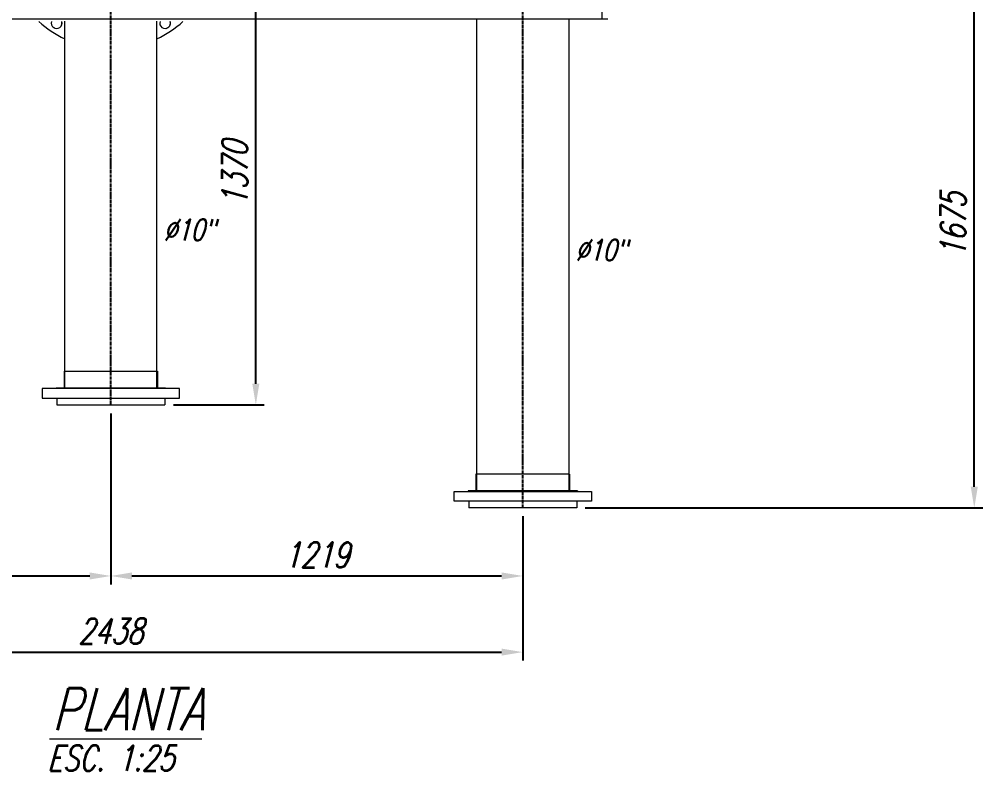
# Model space of a CAD drawing. Header units: inches. Extents: x 52169 to 69006, y 13152 to 42758.
# Drawn here: x 55222 to 58074, y 28608 to 30833 of the extents above; entities that cross this region are included whole.
import ezdxf
from ezdxf.enums import TextEntityAlignment as Align

# ---------------------------------------------------------------- set-up
doc = ezdxf.new("R2010")
doc.units = ezdxf.units.IN
doc.header["$MEASUREMENT"] = 0
doc.linetypes.add('CENTER', pattern=[50.8, 31.75, -6.35, 6.35, -6.35])
doc.layers.add('IA-DIBUJO', color=3, linetype='Continuous')
doc.layers.add('IA-EJES', color=4, linetype='CENTER')
doc.layers.add('IA-DIM', color=7, linetype='Continuous', lineweight=5)
doc.layers.add('IA-TITLE', color=6, linetype='Continuous', lineweight=13)
doc.styles.add('ING-AMB', font='romans.shx', dxfattribs={"width": 0.75, "oblique": 15})
doc.dimstyles.new('ING-AMB 25', dxfattribs={"dimscale": 25, "dimtxt": 3, "dimasz": 2.5, "dimexe": 1, "dimexo": 1, "dimgap": 1, "dimtad": 1, "dimdec": 0, "dimzin": 0, "dimdsep": 46, "dimtxsty": 'ING-AMB', "dimcen": 0.1, "dimclrd": 7, "dimclre": 7, "dimclrt": 2, "dimadec": 0, "dimazin": 0, "dimtfac": 1, "dimtdec": 0, "dimtmove": 0, "dimatfit": 0, "dimfxl": 1.25, "dimtolj": 1, "dimtzin": 0, "dimarcsym": 1})

# ---------------------------------------------------------------- blocks, each defined once
blk = doc.blocks.new('A$Cdccc7b05')
at = {"color": 2, "linetype": 'Continuous', "lineweight": 0, "extrusion": (-2.22045e-16, 1, -2.22045e-16)}
for p, q in [((49.774, 41.275, 8599.754), (49.774, 365.125, 8599.754)), ((49.774, 365.125, 8599.754), (51.298, 365.125, 8599.754)), ((49.774, 41.275, 8599.754), (51.298, 41.275, 8599.754))]:
    blk.add_line(p, q, dxfattribs=at)
at = {"color": 3, "linetype": 'Continuous', "lineweight": 0, "extrusion": (-2.22045e-16, 1, -2.22045e-16)}
for p, q in [((80, 363.2, 8599.754), (100, 363.2, 8599.754)), ((100, 43.2, 8599.754), (100, 363.2, 8599.754)), ((0, 64.7, 8599.754), (0, 341.7, 8599.754)), ((0, 341.7, 8599.754), (49.774, 341.7, 8599.754)), ((0, 64.7, 8599.754), (49.774, 64.7, 8599.754)), ((80, 43.2, 8599.754), (100, 43.2, 8599.754))]:
    blk.add_line(p, q, dxfattribs=at)
at = {"color": 2, "linetype": 'Continuous', "lineweight": 0}
blk.add_polyline3d([(80, 406.4, 8599.754), (51.298, 406.4, 8599.754), (51.298, 0, 8599.754), (80, 0, 8599.754)], close=True, dxfattribs=at)
blk = doc.blocks.new('*D95')
at = {"color": 7, "lineweight": -2, "transparency": 16777216}
for p, q in [((54274.2, 29336.7), (54274.2, 28934.6)), ((56712.6, 29336.7), (56712.6, 28934.6)), ((54336.7, 28959.6), (56650.1, 28959.6))]:
    blk.add_line(p, q, dxfattribs=at)
at = {"color": 7, "transparency": 16777216}
for points in [[(54336.7, 28970), (54336.7, 28949.2), (54274.2, 28959.6)], [(56650.1, 28970), (56650.1, 28949.2), (56712.6, 28959.6)]]:
    blk.add_solid(points, dxfattribs=at)
at = {"layer": 'Defpoints', "color": 0, "transparency": 16777216}
for p in [(54274.2, 29361.7), (56712.6, 29361.7), (56712.6, 28959.6)]:
    blk.add_point(p, dxfattribs=at)
at = {"color": 2, "transparency": 16777216, "insert": (55493.4, 29022.1), "char_height": 75, "attachment_point": 5, "style": 'ING-AMB'}
blk.add_mtext('\\A1;2438', dxfattribs=at)
blk = doc.blocks.new('*D155')
at = {"color": 7, "lineweight": -2, "transparency": 16777216}
for p, q in [((55493.4, 29666.5), (55493.4, 29160)), ((54274.2, 29361.7), (54274.2, 29160)), ((54336.7, 29185), (55430.9, 29185))]:
    blk.add_line(p, q, dxfattribs=at)
at = {"color": 7, "transparency": 16777216}
for points in [[(54336.7, 29195.5), (54336.7, 29174.6), (54274.2, 29185)], [(55430.9, 29195.5), (55430.9, 29174.6), (55493.4, 29185)]]:
    blk.add_solid(points, dxfattribs=at)
at = {"layer": 'Defpoints', "color": 0, "transparency": 16777216}
for p in [(55493.4, 29691.5, 0), (54274.2, 29386.7, 0), (55493.4, 29185)]:
    blk.add_point(p, dxfattribs=at)
at = {"color": 2, "transparency": 16777216, "insert": (54883.8, 29247.5), "char_height": 75, "attachment_point": 5, "style": 'ING-AMB'}
blk.add_mtext('\\A1;1219', dxfattribs=at)
blk = doc.blocks.new('*D156')
at = {"color": 7, "lineweight": -2, "transparency": 16777216}
for p, q in [((55493.4, 29666.5), (55493.4, 29160)), ((56712.6, 29361.7), (56712.6, 29160)), ((55555.9, 29185), (56650.1, 29185))]:
    blk.add_line(p, q, dxfattribs=at)
at = {"color": 7, "transparency": 16777216}
for points in [[(55555.9, 29195.5), (55555.9, 29174.6), (55493.4, 29185)], [(56650.1, 29195.5), (56650.1, 29174.6), (56712.6, 29185)]]:
    blk.add_solid(points, dxfattribs=at)
at = {"layer": 'Defpoints', "color": 0, "transparency": 16777216}
for p in [(55493.4, 29691.5, 0), (56712.6, 29386.7, 0), (56712.6, 29185)]:
    blk.add_point(p, dxfattribs=at)
at = {"color": 2, "transparency": 16777216, "insert": (56103, 29247.5), "char_height": 75, "attachment_point": 5, "style": 'ING-AMB'}
blk.add_mtext('\\A1;1219', dxfattribs=at)
blk = doc.blocks.new('*D158')
at = {"color": 7, "lineweight": -2, "transparency": 16777216}
for p, q in [((57443.4, 31061.7), (58074.1, 31061.7)), ((58049.1, 29449.2), (58049.1, 30999.2)), ((56897.6, 29386.7), (58074.1, 29386.7))]:
    blk.add_line(p, q, dxfattribs=at)
at = {"color": 7, "transparency": 16777216}
for points in [[(58038.7, 30999.2), (58059.6, 30999.2), (58049.1, 31061.7)], [(58038.7, 29449.2), (58059.6, 29449.2), (58049.1, 29386.7)]]:
    blk.add_solid(points, dxfattribs=at)
at = {"layer": 'Defpoints', "color": 0, "transparency": 16777216}
for p in [(57418.4, 31061.7, 0), (58049.1, 31061.7), (56872.6, 29386.7, 0)]:
    blk.add_point(p, dxfattribs=at)
at = {"color": 2, "transparency": 16777216, "insert": (57986.6, 30224.2), "char_height": 75, "attachment_point": 5, "rotation": 90, "style": 'ING-AMB'}
blk.add_mtext('\\A1;1675', dxfattribs=at)
blk = doc.blocks.new('*D159')
at = {"color": 7, "lineweight": -2, "transparency": 16777216}
for p, q in [((55814.7, 31061.7), (55947.5, 31061.7)), ((55922.5, 29754), (55922.5, 30999.2)), ((55678.4, 29691.5), (55947.5, 29691.5))]:
    blk.add_line(p, q, dxfattribs=at)
at = {"color": 7, "transparency": 16777216}
for points in [[(55912, 30999.2), (55932.9, 30999.2), (55922.5, 31061.7)], [(55912, 29754), (55932.9, 29754), (55922.5, 29691.5)]]:
    blk.add_solid(points, dxfattribs=at)
at = {"layer": 'Defpoints', "color": 0, "transparency": 16777216}
for p in [(55789.7, 31061.7, 0), (55922.5, 31061.7), (55653.4, 29691.5, 0)]:
    blk.add_point(p, dxfattribs=at)
at = {"color": 2, "transparency": 16777216, "insert": (55860, 30376.6), "char_height": 75, "attachment_point": 5, "rotation": 90, "style": 'ING-AMB'}
blk.add_mtext('\\A1;1370', dxfattribs=at)

msp = doc.modelspace()

# ---------------------------------------------------------------- linework, layer by layer
at = {"layer": 'IA-DIBUJO', "color": 3, "linetype": 'Continuous', "lineweight": 0}
for p, q in [((56948.1, 30833.1, 0), (56948.1, 31290.3, 0)), ((56964, 30833.1), (54137.6, 30833.1, 0)), ((56576.1, 30833.1, 0), (56576.1, 29436, 0)), ((56849.1, 30833.1, 0), (56849.1, 29436, 0)), ((55356.9, 29740.8, 0), (55356.9, 30827.4, 0)), ((55629.9, 30647.1, 0), (55629.9, 30827.4, 0)), ((55629.9, 29740.8, 0), (55629.9, 30647.1, 0))]:
    msp.add_line(p, q, dxfattribs=at)
for centre, radius, start, end in [((55493.4, 31061.7, 0), 317.5, 227.7448, 244.5324), ((55493.4, 31061.7, 0), 317.5, 227.7448, 244.5324), ((55332.9, 30821.5, 0), 15.9, 160.7557, 19.2443), ((55493, 31061.7, 0), 304, 235.4775, 237.1439), ((55332.9, 30821.5, 0), 15.9, 328.7068, 19.2445), ((55493.4, 31061.7, 0), 317.5, 295.4676, 312.2552), ((55493.4, 31061.7, 0), 317.5, 295.4676, 312.2552), ((55653.9, 30821.5, 0), 15.9, 160.7557, 19.2443), ((55493, 31061.7, 0), 304, 302.7366, 304.8847), ((55653.9, 30821.5, 0), 15.9, 328.707, 19.2445)]:
    msp.add_arc(centre, radius, start, end, dxfattribs=at)
at = {"layer": 'IA-EJES', "ltscale": 0.25}
for p, q in [((55493.4, 29691.5, 0), (55493.4, 31061.7, 0)), ((56712.6, 29386.7, 0), (56712.6, 31061.7, 0))]:
    msp.add_line(p, q, dxfattribs=at)

# ---------------------------------------------------------------- block references
at = {"rotation": 270}
msp.add_blockref('A$Cdccc7b05', (55290.2, 29791.5, -8599.8), dxfattribs=at)
at = {"xscale": -1, "rotation": 90}
msp.add_blockref('A$Cdccc7b05', (56915.8, 29486.7, -8599.8), dxfattribs=at)

# ---------------------------------------------------------------- texts
at = {"layer": 'IA-DIM', "color": 2, "insert": (55305.5, 28608.4), "char_height": 75, "attachment_point": 7, "style": 'ING-AMB'}
msp.add_mtext('ESC. 1:25', dxfattribs=at)
at = {"layer": 'IA-TITLE', "style": 'ING-AMB', "oblique": 15, "width": 0.75}
msp.add_text('%%UPLANTA', height=125, dxfattribs=at).set_placement((55543.9, 28790.6), align=Align.MIDDLE)
at = {"layer": 'IA-TITLE', "char_height": 62.5, "attachment_point": 1, "style": 'ING-AMB'}
for insert in [(55649.3, 30241, -123.2), (56868.5, 30181.6, -123.2)]:
    msp.add_mtext_dynamic_manual_height_columns('%%C10"', width=90.757, gutter_width=250, heights=[0], dxfattribs=dict(at, insert=insert))

# ---------------------------------------------------------------- dimensions: what is measured, and where the dimension line sits
for base, p1, p2, picture, middle in [((55922.5, 31061.7), (55653.4, 29691.5, 0), (55789.7, 31061.7, 0), '*D159', (55860, 30376.6)), ((58049.1, 31061.7), (56872.6, 29386.7, 0), (57418.4, 31061.7, 0), '*D158', (57986.6, 30224.2))]:
    dim = msp.add_linear_dim(base=base, p1=p1, p2=p2, angle=90, dimstyle='ING-AMB 25', override={"dimpost": '\\X'})
    dim.commit()
    dim.dimension.update_dxf_attribs({"geometry": picture, "text_midpoint": middle})
for base, p1, p2, override, picture, middle in [((55493.4, 29185), (54274.2, 29386.7, 0), (55493.4, 29691.5, 0), {"dimpost": '\\X'}, '*D155', (54883.8, 29247.5)), ((56712.6, 29185), (55493.4, 29691.5, 0), (56712.6, 29386.7, 0), {"dimpost": '\\X', "dimtmove": 1}, '*D156', (56103, 29247.5)), ((56712.6, 28959.6), (54274.2, 29361.7), (56712.6, 29361.7), {"dimpost": '\\X'}, '*D95', (55493.4, 29022.1))]:
    dim = msp.add_linear_dim(base=base, p1=p1, p2=p2, dimstyle='ING-AMB 25', override=override)
    dim.commit()
    dim.dimension.update_dxf_attribs({"geometry": picture, "text_midpoint": middle})

doc.saveas('drawing.dxf')
